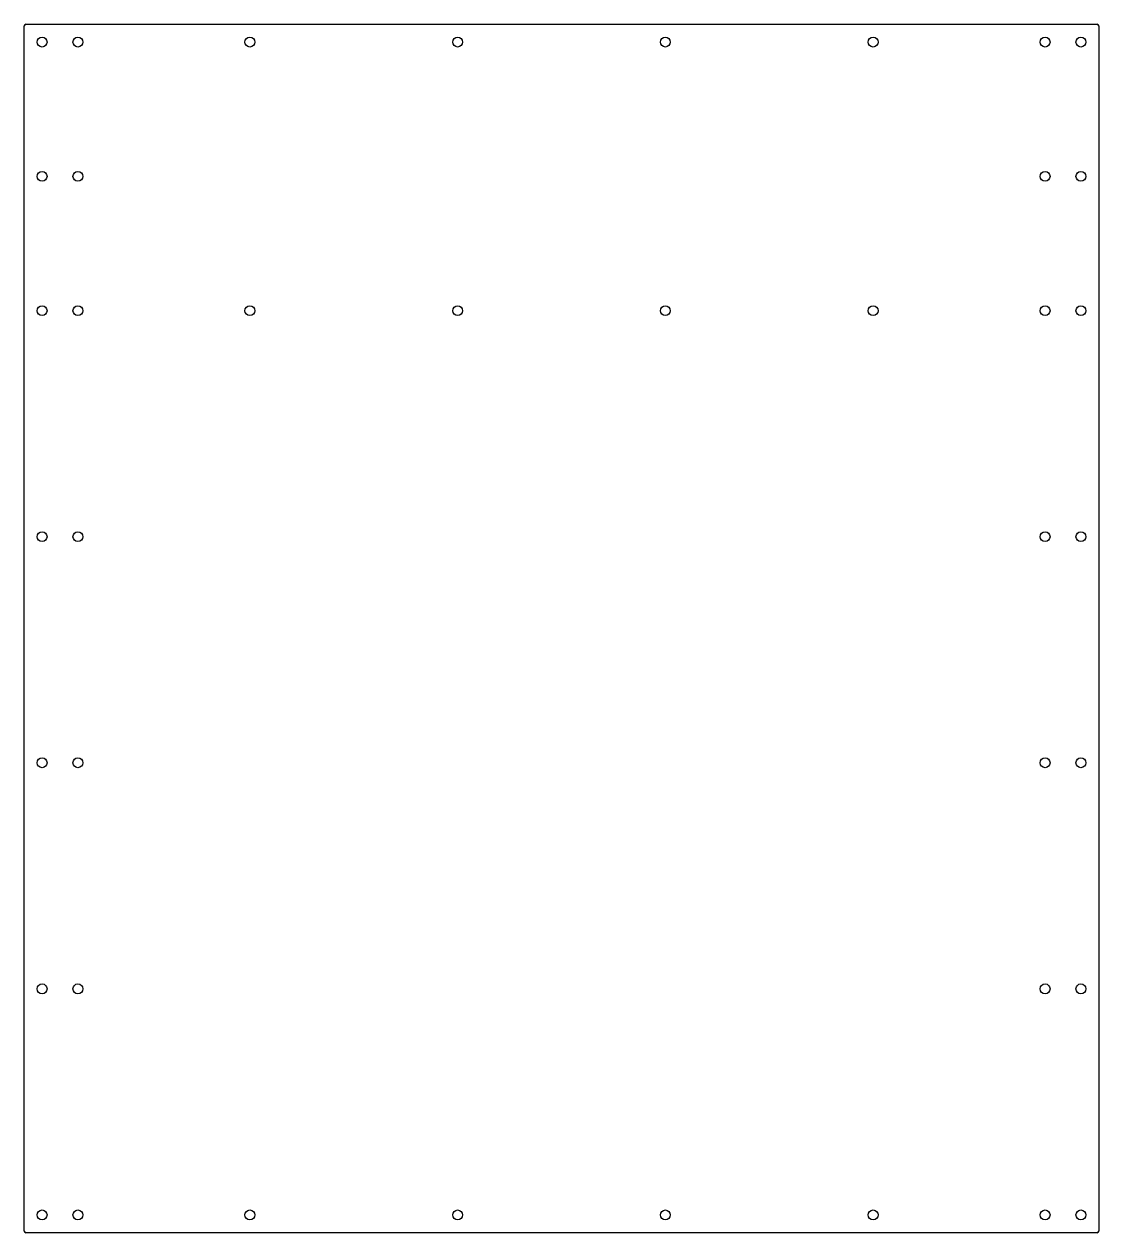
# Model space of a CAD drawing. Header units: millimetres. Extents: x -300 to 300, y -338 to 338.
import ezdxf

# ---------------------------------------------------------------- set-up
doc = ezdxf.new("R2010")
doc.units = ezdxf.units.MM

msp = doc.modelspace()

# ---------------------------------------------------------------- linework, layer by layer
at = {"color": 7, "linetype": 'Continuous', "lineweight": 25}
for p, q in [((-299, 337.5), (299, 337.5)), ((-300, -336.5), (-300, 336.5)), ((300, 336.5), (300, -336.5)), ((299, -337.5), (-299, -337.5))]:
    msp.add_line(p, q, dxfattribs=at)
for centre in [(-290, 327.5), (-270, 327.5), (-174, 327.5), (-58, 327.5), (58, 327.5), (174, 327.5), (270, 327.5), (290, 327.5), (-290, 252.5), (-270, 252.5), (270, 252.5), (290, 252.5), (-290, 177.5), (-270, 177.5), (-174, 177.5), (-58, 177.5), (58, 177.5), (174, 177.5), (270, 177.5), (290, 177.5), (-270, 51.25), (290, 51.25), (-290, 51.25), (270, 51.25), (-290, -75), (-270, -75), (270, -75), (290, -75), (-290, -201.25), (-270, -201.25), (270, -201.25), (290, -201.25), (-290, -327.5), (-270, -327.5), (-174, -327.5), (-58, -327.5), (58, -327.5), (174, -327.5), (270, -327.5), (290, -327.5)]:
    msp.add_circle(centre, 2.75, dxfattribs=at)
for centre, start, end in [((-299, 336.5), 90, 180), ((299, 336.5), 0, 90), ((-299, -336.5), 180, 270), ((299, -336.5), 270, 0)]:
    msp.add_arc(centre, 1, start, end, dxfattribs=at)

doc.saveas('drawing.dxf')
